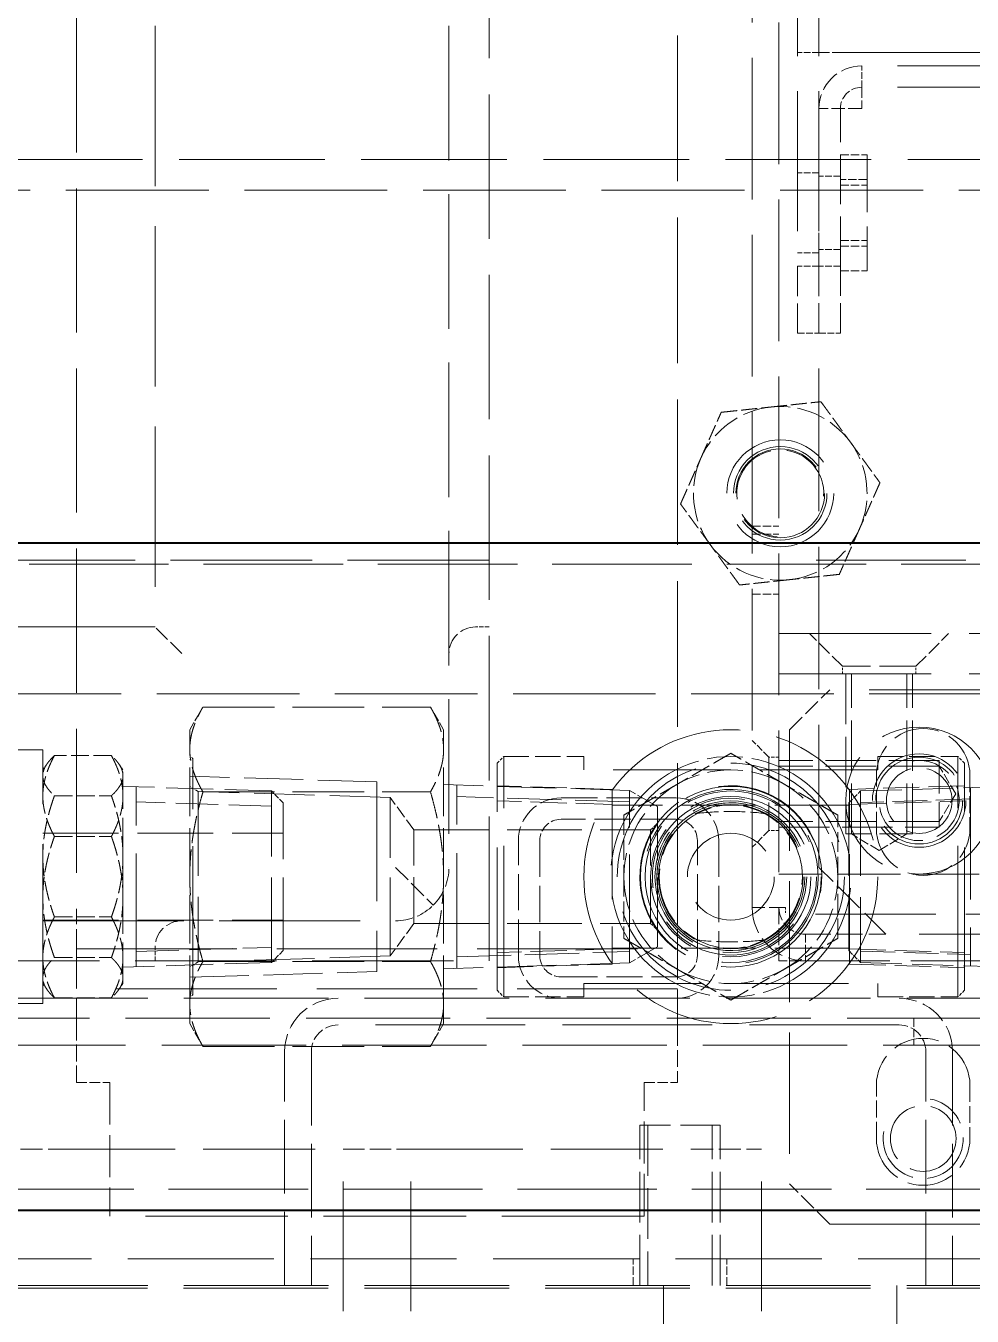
# Model space of a CAD drawing. Header units: millimetres. Extents: x 0 to 5945, y 0 to 4205.
# Drawn here: x 1754.9 to 1825.7, y 2318.9 to 2415.5 of the extents above; entities that cross this region are included whole.
import ezdxf

# ---------------------------------------------------------------- set-up
doc = ezdxf.new("R2010")
doc.units = ezdxf.units.MM
doc.header["$LTSCALE"] = 5
doc.linetypes.add('DASHED', pattern=[0.2067, 0.1654, -0.0413])
doc.layers.add('가려진 것(ISO)', color=2, linetype='DASHED', lineweight=18)
doc.layers.add('가시적인 것(ISO)', color=3, linetype='Continuous', lineweight=40)

msp = doc.modelspace()

# ---------------------------------------------------------------- linework, layer by layer
at = {"layer": '가려진 것(ISO)', "ltscale": 13.075485}
msp.add_line((1789.576, 2345.457), (1789.576, 2845.457), dxfattribs=at)
at = {"layer": '가려진 것(ISO)', "ltscale": 13.176859}
msp.add_line((1803.693, 2349.357), (1803.693, 2798.76), dxfattribs=at)
at = {"layer": '가려진 것(ISO)', "ltscale": 13.043166}
msp.add_line((1758.693, 2753.76), (1758.693, 2349.357), dxfattribs=at)
at = {"layer": '가려진 것(ISO)', "ltscale": 12.689198}
for p, q in [((1812.676, 2489.257), (1812.676, 2397.457)), ((1814.276, 2489.257), (1814.276, 2397.457))]:
    msp.add_line(p, q, dxfattribs=at)
at = {"layer": '가려진 것(ISO)', "ltscale": 12.820513}
for p, q in [((1809.276, 2349.457), (1809.276, 2455.457)), ((1811.276, 2455.457), (1811.276, 2349.457)), ((1789.576, 2375.457), (1524.576, 2375.457)), ((1524.576, 2345.457), (1789.576, 2345.457))]:
    msp.add_line(p, q, dxfattribs=at)
at = {"layer": '가려진 것(ISO)', "ltscale": 14.513788}
for p, q in [((1764.576, 2415.457), (1764.576, 2370.457)), ((1758.693, 2346.357), (1803.693, 2346.357)), ((1803.693, 2343.357), (1758.693, 2343.357))]:
    msp.add_line(p, q, dxfattribs=at)
at = {"layer": '가려진 것(ISO)', "ltscale": 12.191582}
msp.add_line((1786.576, 2415.457), (1786.576, 2352.457), dxfattribs=at)
at = {"layer": '가려진 것(ISO)', "ltscale": 0.609403}
for p, q in [((1814.276, 2413.457), (1812.676, 2413.457)), ((1817.476, 2410.857), (1817.476, 2412.457)), ((1814.276, 2404.457), (1812.676, 2404.457)), ((1815.876, 2404.207), (1814.276, 2404.207)), ((1815.876, 2398.707), (1814.276, 2398.707)), ((1814.276, 2398.457), (1812.676, 2398.457)), ((1814.276, 2397.457), (1812.676, 2397.457)), ((1815.876, 2397.457), (1814.276, 2397.457)), ((1812.676, 2392.457), (1814.276, 2392.457)), ((1814.276, 2392.457), (1815.876, 2392.457))]:
    msp.add_line(p, q, dxfattribs=at)
at = {"layer": '가려진 것(ISO)', "ltscale": 0.957305}
for p, q in [((1814.276, 2413.457), (1815.876, 2413.457)), ((1817.476, 2410.857), (1817.476, 2409.257))]:
    msp.add_line(p, q, dxfattribs=at)
at = {"layer": '가려진 것(ISO)', "ltscale": 13.739719}
msp.add_line((1815.876, 2413.457), (1872.676, 2413.457), dxfattribs=at)
at = {"layer": '가려진 것(ISO)', "ltscale": 12.965651}
for p, q in [((1871.076, 2412.457), (1817.476, 2412.457)), ((1871.076, 2410.857), (1817.476, 2410.857))]:
    msp.add_line(p, q, dxfattribs=at)
at = {"layer": '가려진 것(ISO)', "ltscale": 4.494984}
for p, q in [((1814.276, 2409.257), (1814.276, 2397.457)), ((1815.876, 2397.457), (1815.876, 2409.257))]:
    msp.add_line(p, q, dxfattribs=at)
at = {"layer": '가려진 것(ISO)', "ltscale": 1.218906}
msp.add_line((1817.476, 2409.257), (1814.276, 2409.257), dxfattribs=at)
at = {"layer": '가려진 것(ISO)', "ltscale": 13.194353}
msp.add_line((2036.376, 2405.457), (1586.376, 2405.457), dxfattribs=at)
at = {"layer": '가려진 것(ISO)', "ltscale": 0.761779}
for p, q in [((1815.876, 2405.807), (1817.876, 2405.807)), ((1817.876, 2403.957), (1815.876, 2403.957)), ((1815.876, 2403.524), (1817.876, 2403.524)), ((1815.876, 2399.39), (1817.876, 2399.39)), ((1815.876, 2398.957), (1817.876, 2398.957)), ((1815.876, 2397.107), (1817.876, 2397.107)), ((1809.276, 2378.007), (1811.276, 2378.007)), ((1809.276, 2377.407), (1811.276, 2377.407)), ((1809.276, 2372.907), (1811.276, 2372.907)), ((1813.276, 2347.457), (1813.276, 2345.457)), ((1811.276, 2345.457), (1813.276, 2345.457)), ((1821.376, 2341.157), (1821.376, 2339.157)), ((1800.376, 2321.157), (1800.376, 2323.157)), ((1807.376, 2321.157), (1807.376, 2323.157))]:
    msp.add_line(p, q, dxfattribs=at)
at = {"layer": '가려진 것(ISO)', "ltscale": 5.20579}
msp.add_line((1817.876, 2405.807), (1817.876, 2397.107), dxfattribs=at)
at = {"layer": '가려진 것(ISO)', "ltscale": 12.937192}
msp.add_line((1584.076, 2403.157), (2038.676, 2403.157), dxfattribs=at)
at = {"layer": '가려진 것(ISO)', "ltscale": 2.693548}
for p, q in [((1812.676, 2397.457), (1812.676, 2392.457)), ((1814.276, 2397.457), (1814.276, 2392.457)), ((1814.276, 2392.457), (1814.276, 2397.457)), ((1815.876, 2392.457), (1815.876, 2397.457)), ((1819.276, 2347.457), (1814.276, 2352.457))]:
    msp.add_line(p, q, dxfattribs=at)
at = {"layer": '가려진 것(ISO)', "ltscale": 12.901145}
for p, q in [((1814.276, 2352.457), (1814.276, 2392.457)), ((1551.376, 2365.457), (2071.376, 2365.457)), ((1801.193, 2326.357), (1761.193, 2326.357))]:
    msp.add_line(p, q, dxfattribs=at)
at = {"layer": '가려진 것(ISO)', "ltscale": 13.546203}
for p, q in [((1909.276, 2375.457), (1811.276, 2375.457)), ((1820.276, 2340.657), (1778.276, 2340.657))]:
    msp.add_line(p, q, dxfattribs=at)
at = {"layer": '가려진 것(ISO)', "ltscale": 12.631393}
for p, q in [((1856.976, 2375.157), (1713.376, 2375.157)), ((1713.376, 2328.357), (1856.976, 2328.357))]:
    msp.add_line(p, q, dxfattribs=at)
at = {"layer": '가려진 것(ISO)', "ltscale": 13.001935}
msp.add_line((1764.576, 2370.457), (1549.576, 2370.457), dxfattribs=at)
at = {"layer": '가려진 것(ISO)', "ltscale": 1.455164}
msp.add_line((1766.576, 2368.457), (1764.576, 2370.457), dxfattribs=at)
at = {"layer": '가려진 것(ISO)', "ltscale": 0.380839}
for p, q in [((1789.576, 2370.457), (1788.576, 2370.457)), ((1764.576, 2345.457), (1764.576, 2346.457))]:
    msp.add_line(p, q, dxfattribs=at)
at = {"layer": '가려진 것(ISO)', "ltscale": 13.788098}
for p, q in [((1811.276, 2369.957), (1868.276, 2369.957)), ((1811.276, 2366.957), (1868.276, 2366.957))]:
    msp.add_line(p, q, dxfattribs=at)
at = {"layer": '가려진 것(ISO)', "ltscale": 1.319787}
for p, q in [((1816.026, 2367.507), (1813.576, 2369.957)), ((1821.526, 2367.507), (1823.976, 2369.957))]:
    msp.add_line(p, q, dxfattribs=at)
at = {"layer": '가려진 것(ISO)', "ltscale": 3.290979}
for p, q in [((1821.526, 2367.507), (1816.026, 2367.507)), ((1810.526, 2360.707), (1810.526, 2355.207))]:
    msp.add_line(p, q, dxfattribs=at)
at = {"layer": '가려진 것(ISO)', "ltscale": 0.209417}
for p, q in [((1816.026, 2366.957), (1816.026, 2367.507)), ((1821.526, 2366.957), (1821.526, 2367.507))]:
    msp.add_line(p, q, dxfattribs=at)
at = {"layer": '가려진 것(ISO)', "ltscale": 4.571172}
for p, q in [((1816.276, 2366.957), (1816.276, 2354.957)), ((1816.709, 2354.957), (1816.709, 2366.957)), ((1820.843, 2354.957), (1820.843, 2366.957)), ((1821.276, 2354.957), (1821.276, 2366.957)), ((1823.276, 2360.457), (1811.276, 2360.457)), ((1823.276, 2360.024), (1811.276, 2360.024)), ((1823.276, 2355.89), (1811.276, 2355.89)), ((1811.276, 2355.457), (1823.276, 2355.457)), ((1800.876, 2321.157), (1800.876, 2333.157)), ((1801.475, 2333.157), (1801.475, 2321.157)), ((1806.277, 2321.157), (1806.277, 2333.157)), ((1806.876, 2321.157), (1806.876, 2333.157))]:
    msp.add_line(p, q, dxfattribs=at)
at = {"layer": '가려진 것(ISO)', "ltscale": 1.616089}
for p, q in [((1812.076, 2362.757), (1815.076, 2365.757)), ((1815.076, 2325.757), (1812.076, 2328.757))]:
    msp.add_line(p, q, dxfattribs=at)
at = {"layer": '가려진 것(ISO)', "ltscale": 14.271892}
for p, q in [((1874.076, 2365.757), (1815.076, 2365.757)), ((1815.076, 2325.757), (1874.076, 2325.757))]:
    msp.add_line(p, q, dxfattribs=at)
at = {"layer": '가려진 것(ISO)', "ltscale": 0.748431}
for p, q in [((1767.176, 2362.757), (1768.159, 2364.459)), ((1786.176, 2362.757), (1785.194, 2364.459)), ((1767.176, 2340.757), (1768.159, 2339.055)), ((1786.176, 2340.757), (1785.194, 2339.055))]:
    msp.add_line(p, q, dxfattribs=at)
at = {"layer": '가려진 것(ISO)', "ltscale": 6.489216}
for p, q in [((1768.159, 2364.459), (1785.194, 2364.459)), ((1768.159, 2358.108), (1785.194, 2358.108)), ((1768.159, 2345.406), (1785.194, 2345.406)), ((1768.159, 2339.055), (1785.194, 2339.055))]:
    msp.add_line(p, q, dxfattribs=at)
at = {"layer": '가려진 것(ISO)', "ltscale": 2.193953}
for p, q in [((1767.176, 2361.283), (1767.176, 2362.757)), ((1786.176, 2361.283), (1786.176, 2362.757)), ((1767.176, 2340.757), (1767.176, 2342.231)), ((1786.176, 2340.757), (1786.176, 2342.231))]:
    msp.add_line(p, q, dxfattribs=at)
at = {"layer": '가려진 것(ISO)', "ltscale": 0.673312}
for p, q in [((1810.526, 2360.707), (1809.276, 2361.957)), ((1810.526, 2355.207), (1809.276, 2353.957))]:
    msp.add_line(p, q, dxfattribs=at)
at = {"layer": '가려진 것(ISO)', "ltscale": 10.965973}
msp.add_line((1812.076, 2362.757), (1812.076, 2328.757), dxfattribs=at)
at = {"layer": '가려진 것(ISO)', "ltscale": 5.33305}
for p, q in [((1756.176, 2361.257), (1742.176, 2361.257)), ((1756.176, 2342.257), (1742.176, 2342.257))]:
    msp.add_line(p, q, dxfattribs=at)
at = {"layer": '가려진 것(ISO)', "ltscale": 14.438863}
msp.add_line((1756.176, 2342.257), (1756.176, 2361.257), dxfattribs=at)
at = {"layer": '가려진 것(ISO)', "ltscale": 4.388006}
for p, q in [((1767.176, 2351.757), (1767.176, 2361.283)), ((1786.176, 2351.757), (1786.176, 2361.283)), ((1767.176, 2342.231), (1767.176, 2351.757)), ((1786.176, 2342.231), (1786.176, 2351.757))]:
    msp.add_line(p, q, dxfattribs=at)
at = {"layer": '가려진 것(ISO)', "ltscale": 0.215226}
for p, q in [((1756.176, 2359.757), (1756.501, 2360.22)), ((1762.176, 2359.757), (1761.852, 2360.22)), ((1756.176, 2343.757), (1756.501, 2343.294)), ((1762.176, 2343.757), (1761.852, 2343.294))]:
    msp.add_line(p, q, dxfattribs=at)
at = {"layer": '가려진 것(ISO)', "ltscale": 1.625307}
for p, q in [((1761.31, 2360.826), (1757.043, 2360.826)), ((1757.043, 2357.813), (1761.31, 2357.813)), ((1757.043, 2354.771), (1761.31, 2354.771)), ((1757.043, 2348.743), (1761.31, 2348.743)), ((1757.043, 2345.702), (1761.31, 2345.702)), ((1757.043, 2342.688), (1761.31, 2342.688))]:
    msp.add_line(p, q, dxfattribs=at)
at = {"layer": '가려진 것(ISO)', "ltscale": 0.095135}
for p, q in [((1767.393, 2360.637), (1767.176, 2360.762)), ((1767.176, 2360.512), (1767.393, 2360.637)), ((1767.176, 2343.002), (1767.393, 2342.877)), ((1767.393, 2342.877), (1767.176, 2342.752))]:
    msp.add_line(p, q, dxfattribs=at)
at = {"layer": '가려진 것(ISO)', "ltscale": 13.496537}
msp.add_line((1767.393, 2342.877), (1767.393, 2360.637), dxfattribs=at)
at = {"layer": '가려진 것(ISO)', "ltscale": 0.269265}
for p, q in [((1790.176, 2360.257), (1790.676, 2360.757)), ((1825.176, 2360.257), (1824.676, 2360.757)), ((1801.676, 2355.257), (1802.176, 2355.757)), ((1801.676, 2348.257), (1802.176, 2347.757)), ((1790.176, 2343.257), (1790.676, 2342.757)), ((1825.176, 2343.257), (1824.676, 2342.757))]:
    msp.add_line(p, q, dxfattribs=at)
at = {"layer": '가려진 것(ISO)', "ltscale": 12.918983}
for p, q in [((1790.176, 2343.257), (1790.176, 2360.257)), ((1825.176, 2343.257), (1825.176, 2360.257))]:
    msp.add_line(p, q, dxfattribs=at)
at = {"layer": '가려진 것(ISO)', "ltscale": 13.678923}
for p, q in [((1790.676, 2342.757), (1790.676, 2360.757)), ((1824.676, 2342.757), (1824.676, 2360.757))]:
    msp.add_line(p, q, dxfattribs=at)
at = {"layer": '가려진 것(ISO)', "ltscale": 2.285536}
for p, q in [((1790.676, 2360.757), (1796.676, 2360.757)), ((1818.676, 2360.757), (1824.676, 2360.757)), ((1813.276, 2347.457), (1819.276, 2347.457)), ((1790.676, 2342.757), (1796.676, 2342.757)), ((1818.676, 2342.757), (1824.676, 2342.757))]:
    msp.add_line(p, q, dxfattribs=at)
at = {"layer": '가려진 것(ISO)', "ltscale": 1.63144}
for p, q in [((1796.676, 2360.757), (1796.676, 2359.757)), ((1818.676, 2359.757), (1818.676, 2360.757)), ((1796.676, 2343.757), (1796.676, 2342.757)), ((1818.676, 2342.757), (1818.676, 2343.757))]:
    msp.add_line(p, q, dxfattribs=at)
at = {"layer": '가려진 것(ISO)', "ltscale": 0.285604}
for p, q in [((1811.276, 2360.707), (1810.526, 2360.707)), ((1811.276, 2355.207), (1810.526, 2355.207))]:
    msp.add_line(p, q, dxfattribs=at)
at = {"layer": '가려진 것(ISO)', "ltscale": 2.991791}
for p, q in [((1823.276, 2360.457), (1823.276, 2355.457)), ((1821.276, 2354.957), (1816.276, 2354.957))]:
    msp.add_line(p, q, dxfattribs=at)
at = {"layer": '가려진 것(ISO)', "ltscale": 0.918509}
for p, q in [((1824.518, 2357.957), (1823.276, 2360.024)), ((1824.518, 2357.957), (1823.276, 2355.89)), ((1818.776, 2353.715), (1816.709, 2354.957)), ((1818.776, 2353.715), (1820.843, 2354.957))]:
    msp.add_line(p, q, dxfattribs=at)
at = {"layer": '가려진 것(ISO)', "ltscale": 2.178504}
msp.add_line((1762.176, 2357.798), (1762.176, 2359.757), dxfattribs=at)
at = {"layer": '가려진 것(ISO)', "ltscale": 5.338241}
for p, q in [((1781.183, 2358.851), (1767.176, 2359.288)), ((1767.176, 2344.226), (1781.183, 2344.663))]:
    msp.add_line(p, q, dxfattribs=at)
at = {"layer": '가려진 것(ISO)', "ltscale": 10.643445}
for p, q in [((1818.676, 2359.757), (1796.676, 2359.757)), ((1796.676, 2343.757), (1818.676, 2343.757))]:
    msp.add_line(p, q, dxfattribs=at)
at = {"layer": '가려진 것(ISO)', "ltscale": 1.523657}
for p, q in [((1818.576, 2355.357), (1818.576, 2359.357)), ((1825.576, 2359.357), (1825.576, 2355.357)), ((1811.276, 2349.457), (1811.276, 2345.457)), ((1758.693, 2336.357), (1758.693, 2340.357)), ((1803.693, 2340.357), (1803.693, 2336.357)), ((1818.576, 2332.157), (1818.576, 2336.157)), ((1825.576, 2336.157), (1825.576, 2332.157))]:
    msp.add_line(p, q, dxfattribs=at)
at = {"layer": '가려진 것(ISO)', "ltscale": 4.236643}
for p, q in [((1773.293, 2358.176), (1762.176, 2358.523)), ((1773.293, 2345.338), (1762.176, 2344.991))]:
    msp.add_line(p, q, dxfattribs=at)
at = {"layer": '가려진 것(ISO)', "ltscale": 10.236016}
msp.add_line((1763.172, 2345.022), (1763.172, 2358.492), dxfattribs=at)
at = {"layer": '가려진 것(ISO)', "ltscale": 0.280172}
for p, q in [((1767.814, 2358.139), (1767.176, 2358.507)), ((1767.814, 2345.375), (1767.176, 2345.007))]:
    msp.add_line(p, q, dxfattribs=at)
at = {"layer": '가려진 것(ISO)', "ltscale": 7.637754}
msp.add_line((1767.814, 2358.139), (1767.814, 2345.375), dxfattribs=at)
at = {"layer": '가려진 것(ISO)', "ltscale": 5.473933}
for p, q in [((1782.176, 2357.691), (1767.814, 2358.139)), ((1782.176, 2345.823), (1767.814, 2345.375))]:
    msp.add_line(p, q, dxfattribs=at)
at = {"layer": '가려진 것(ISO)', "ltscale": 7.6816}
for p, q in [((1773.293, 2345.338), (1773.293, 2358.176)), ((1773.293, 2345.338), (1773.293, 2358.176)), ((1817.394, 2358.176), (1817.394, 2345.338))]:
    msp.add_line(p, q, dxfattribs=at)
at = {"layer": '가려진 것(ISO)', "ltscale": 0.475913}
for p, q in [((1774.176, 2357.292), (1773.293, 2358.176)), ((1816.51, 2357.292), (1817.394, 2358.176)), ((1774.176, 2346.222), (1773.293, 2345.338)), ((1816.51, 2346.222), (1817.394, 2345.338))]:
    msp.add_line(p, q, dxfattribs=at)
at = {"layer": '가려진 것(ISO)', "ltscale": 10.782126}
msp.add_line((1781.183, 2358.851), (1781.183, 2344.663), dxfattribs=at)
at = {"layer": '가려진 것(ISO)', "ltscale": 5.301508}
for p, q in [((1800.087, 2358.213), (1786.176, 2358.648)), ((1800.087, 2345.301), (1786.176, 2344.866))]:
    msp.add_line(p, q, dxfattribs=at)
at = {"layer": '가려진 것(ISO)', "ltscale": 10.42588}
msp.add_line((1787.17, 2344.897), (1787.17, 2358.617), dxfattribs=at)
at = {"layer": '가려진 것(ISO)', "ltscale": 3.280626}
for p, q in [((1798.784, 2358.297), (1790.176, 2358.566)), ((1825.176, 2358.566), (1816.568, 2358.297)), ((1798.784, 2357.168), (1790.176, 2357.437)), ((1816.568, 2357.168), (1825.176, 2357.437)), ((1798.784, 2346.347), (1790.176, 2346.078)), ((1816.568, 2346.347), (1825.176, 2346.078)), ((1790.176, 2344.948), (1798.784, 2345.217)), ((1816.568, 2345.217), (1825.176, 2344.948))]:
    msp.add_line(p, q, dxfattribs=at)
at = {"layer": '가려진 것(ISO)', "ltscale": 9.939491}
for p, q in [((1798.784, 2358.297), (1798.784, 2345.217)), ((1816.568, 2345.217), (1816.568, 2358.297))]:
    msp.add_line(p, q, dxfattribs=at)
at = {"layer": '가려진 것(ISO)', "ltscale": 9.812984}
msp.add_line((1800.087, 2345.301), (1800.087, 2358.213), dxfattribs=at)
at = {"layer": '가려진 것(ISO)', "ltscale": 0.919044}
for p, q in [((1802.176, 2357.007), (1800.087, 2358.213)), ((1802.176, 2346.507), (1800.087, 2345.301))]:
    msp.add_line(p, q, dxfattribs=at)
at = {"layer": '가려진 것(ISO)', "ltscale": 3.728222}
for p, q in [((1817.394, 2358.176), (1827.176, 2358.481)), ((1817.394, 2345.338), (1827.176, 2345.033))]:
    msp.add_line(p, q, dxfattribs=at)
at = {"layer": '가려진 것(ISO)', "ltscale": 10.14577}
msp.add_line((1825.613, 2358.432), (1825.613, 2345.082), dxfattribs=at)
at = {"layer": '가려진 것(ISO)', "ltscale": 3.19125}
for p, q in [((1762.176, 2350.236), (1762.176, 2357.798)), ((1762.176, 2344.195), (1762.176, 2350.236))]:
    msp.add_line(p, q, dxfattribs=at)
at = {"layer": '가려진 것(ISO)', "ltscale": 3.857396}
for p, q in [((1773.293, 2357.046), (1763.172, 2357.362)), ((1763.172, 2346.152), (1773.293, 2346.468))]:
    msp.add_line(p, q, dxfattribs=at)
at = {"layer": '가려진 것(ISO)', "ltscale": 6.624164}
for p, q in [((1774.176, 2346.222), (1774.176, 2357.292)), ((1816.51, 2357.292), (1816.51, 2346.222))]:
    msp.add_line(p, q, dxfattribs=at)
at = {"layer": '가려진 것(ISO)', "ltscale": 7.101128}
msp.add_line((1782.176, 2345.823), (1782.176, 2357.691), dxfattribs=at)
at = {"layer": '가려진 것(ISO)', "ltscale": 1.145863}
for p, q in [((1783.945, 2355.257), (1782.176, 2357.691)), ((1783.945, 2348.257), (1782.176, 2345.823))]:
    msp.add_line(p, q, dxfattribs=at)
at = {"layer": '가려진 것(ISO)', "ltscale": 4.922776}
for p, q in [((1800.087, 2357.357), (1787.17, 2357.76)), ((1787.17, 2345.754), (1800.087, 2346.157))]:
    msp.add_line(p, q, dxfattribs=at)
at = {"layer": '가려진 것(ISO)', "ltscale": 3.275978}
for p, q in [((1794.976, 2357.657), (1803.576, 2357.657)), ((1803.576, 2356.057), (1794.976, 2356.057)), ((1791.776, 2345.857), (1791.776, 2354.457)), ((1793.376, 2354.457), (1793.376, 2345.857)), ((1805.176, 2345.857), (1805.176, 2354.457)), ((1806.776, 2354.457), (1806.776, 2345.857)), ((1794.976, 2344.257), (1803.576, 2344.257))]:
    msp.add_line(p, q, dxfattribs=at)
at = {"layer": '가려진 것(ISO)', "ltscale": 6.774525}
for p, q in [((1816.568, 2357.117), (1798.784, 2357.117)), ((1816.568, 2346.398), (1798.784, 2346.398))]:
    msp.add_line(p, q, dxfattribs=at)
at = {"layer": '가려진 것(ISO)', "ltscale": 3.132526}
for p, q in [((1825.613, 2357.576), (1817.394, 2357.319)), ((1817.394, 2346.195), (1825.613, 2345.938))]:
    msp.add_line(p, q, dxfattribs=at)
at = {"layer": '가려진 것(ISO)', "ltscale": 6.28287}
msp.add_line((1802.176, 2346.507), (1802.176, 2357.007), dxfattribs=at)
at = {"layer": '가려진 것(ISO)', "ltscale": 4.188547}
for p, q in [((1783.945, 2348.257), (1783.945, 2355.257)), ((1801.676, 2348.257), (1801.676, 2355.257))]:
    msp.add_line(p, q, dxfattribs=at)
at = {"layer": '가려진 것(ISO)', "ltscale": 6.754637}
for p, q in [((1783.945, 2355.257), (1801.676, 2355.257)), ((1783.945, 2348.257), (1801.676, 2348.257))]:
    msp.add_line(p, q, dxfattribs=at)
at = {"layer": '가려진 것(ISO)', "ltscale": 6.856808}
for p, q in [((1756.176, 2355.007), (1774.176, 2355.007)), ((1756.176, 2348.507), (1774.176, 2348.507))]:
    msp.add_line(p, q, dxfattribs=at)
at = {"layer": '가려진 것(ISO)', "ltscale": 1.612181}
msp.add_line((1782.576, 2352.457), (1785.405, 2349.629), dxfattribs=at)
at = {"layer": '가려진 것(ISO)', "ltscale": 5.71399}
msp.add_line((1826.276, 2351.957), (1811.276, 2351.957), dxfattribs=at)
at = {"layer": '가려진 것(ISO)', "ltscale": 1.795034}
for p, q in [((1758.693, 2346.357), (1758.693, 2349.357)), ((1803.693, 2346.357), (1803.693, 2349.357))]:
    msp.add_line(p, q, dxfattribs=at)
at = {"layer": '가려진 것(ISO)', "ltscale": 1.495845}
msp.add_line((1811.776, 2349.457), (1809.276, 2349.457), dxfattribs=at)
at = {"layer": '가려진 것(ISO)', "ltscale": 0.19037}
msp.add_line((1811.776, 2349.457), (1811.776, 2348.957), dxfattribs=at)
at = {"layer": '가려진 것(ISO)', "ltscale": 12.782319}
msp.add_line((1531.576, 2348.457), (1782.576, 2348.457), dxfattribs=at)
at = {"layer": '가려진 것(ISO)', "ltscale": 10.885341}
msp.add_line((1834.276, 2348.957), (1811.776, 2348.957), dxfattribs=at)
at = {"layer": '가려진 것(ISO)', "ltscale": 12.094824}
msp.add_line((1869.276, 2347.457), (1819.276, 2347.457), dxfattribs=at)
at = {"layer": '가려진 것(ISO)', "ltscale": 3.590168}
for p, q in [((1758.693, 2346.357), (1758.693, 2340.357)), ((1803.693, 2340.357), (1803.693, 2346.357)), ((1806.876, 2333.157), (1800.876, 2333.157))]:
    msp.add_line(p, q, dxfattribs=at)
at = {"layer": '가려진 것(ISO)', "ltscale": 7.618686}
msp.add_line((1813.276, 2345.457), (1833.276, 2345.457), dxfattribs=at)
at = {"layer": '가려진 것(ISO)', "ltscale": 1.012646}
msp.add_line((1762.176, 2343.757), (1762.176, 2344.195), dxfattribs=at)
at = {"layer": '가려진 것(ISO)', "ltscale": 13.086061}
for p, q in [((2115.676, 2342.657), (1507.076, 2342.657)), ((2115.676, 2321.157), (1507.076, 2321.157))]:
    msp.add_line(p, q, dxfattribs=at)
at = {"layer": '가려진 것(ISO)', "ltscale": 13.062409}
for p, q in [((1667.876, 2341.157), (1829.876, 2341.157)), ((1829.876, 2339.157), (1667.876, 2339.157))]:
    msp.add_line(p, q, dxfattribs=at)
at = {"layer": '가려진 것(ISO)', "ltscale": 6.666338}
for p, q in [((1774.276, 2321.157), (1774.276, 2338.657)), ((1776.276, 2338.657), (1776.276, 2321.157)), ((1822.276, 2321.157), (1822.276, 2338.657)), ((1824.276, 2338.657), (1824.276, 2321.157))]:
    msp.add_line(p, q, dxfattribs=at)
at = {"layer": '가려진 것(ISO)', "ltscale": 0.952248}
for p, q in [((1758.693, 2336.357), (1761.193, 2336.357)), ((1801.193, 2336.357), (1803.693, 2336.357))]:
    msp.add_line(p, q, dxfattribs=at)
at = {"layer": '가려진 것(ISO)', "ltscale": 3.809293}
for p, q in [((1761.193, 2336.357), (1761.193, 2326.357)), ((1801.193, 2326.357), (1801.193, 2336.357))]:
    msp.add_line(p, q, dxfattribs=at)
at = {"layer": '가려진 것(ISO)', "ltscale": 2.009241}
msp.add_line((1752.423, 2331.357), (1757.698, 2331.357), dxfattribs=at)
at = {"layer": '가려진 것(ISO)', "ltscale": 10.137881}
for p, q in [((1757.698, 2331.357), (1778.653, 2331.357)), ((1783.733, 2331.357), (1804.688, 2331.357))]:
    msp.add_line(p, q, dxfattribs=at)
at = {"layer": '가려진 것(ISO)', "ltscale": 1.935072}
msp.add_line((1778.653, 2331.357), (1783.733, 2331.357), dxfattribs=at)
at = {"layer": '가려진 것(ISO)', "ltscale": 11.740042}
for p, q in [((1778.653, 2294.957), (1778.653, 2331.357)), ((1783.733, 2294.957), (1783.733, 2331.357)), ((1809.97, 2294.957), (1809.97, 2331.357))]:
    msp.add_line(p, q, dxfattribs=at)
at = {"layer": '가려진 것(ISO)', "ltscale": 2.011831}
msp.add_line((1804.688, 2331.357), (1809.97, 2331.357), dxfattribs=at)
at = {"layer": '가려진 것(ISO)', "ltscale": 13.223674}
msp.add_line((1666.876, 2323.157), (1830.876, 2323.157), dxfattribs=at)
at = {"layer": '가려진 것(ISO)', "ltscale": 13.094662}
msp.add_line((2115.876, 2320.957), (1506.876, 2320.957), dxfattribs=at)
at = {"layer": '가려진 것(ISO)', "ltscale": 11.341074}
for p, q in [((1802.639, 2321.157), (1802.639, 2297.715)), ((1820.114, 2321.157), (1820.114, 2297.715))]:
    msp.add_line(p, q, dxfattribs=at)
at = {"layer": '가려진 것(ISO)', "ltscale": 12.159042}
for centre, radius in [((1811.376, 2380.457), 4), ((1807.676, 2351.757), 6)]:
    msp.add_circle(centre, radius, dxfattribs=at)
at = {"layer": '가려진 것(ISO)', "ltscale": 12.159293}
msp.add_circle((1811.376, 2380.457), 4, dxfattribs=at)
at = {"layer": '가려진 것(ISO)', "ltscale": 10.639162}
for centre in [(1811.376, 2380.457), (1821.776, 2357.457)]:
    msp.add_circle(centre, 3.5, dxfattribs=at)
at = {"layer": '가려진 것(ISO)', "ltscale": 10.102645}
msp.add_circle((1811.376, 2380.457), 3.324, dxfattribs=at)
at = {"layer": '가려진 것(ISO)', "ltscale": 11.145789}
msp.add_circle((1821.776, 2357.457), 5.5, dxfattribs=at)
at = {"layer": '가려진 것(ISO)', "ltscale": 13.374947}
msp.add_circle((1807.676, 2351.757), 11, dxfattribs=at)
at = {"layer": '가려진 것(ISO)', "ltscale": 12.918983}
msp.add_circle((1807.676, 2351.757), 8.5, dxfattribs=at)
at = {"layer": '가려진 것(ISO)', "ltscale": 9.879222}
for centre in [(1821.776, 2357.457), (1807.676, 2351.757)]:
    msp.add_circle(centre, 3.25, dxfattribs=at)
at = {"layer": '가려진 것(ISO)', "ltscale": 5.88435}
for centre in [(1821.776, 2357.457), (1822.076, 2332.157)]:
    msp.add_circle(centre, 2.458, dxfattribs=at)
at = {"layer": '가려진 것(ISO)', "ltscale": 13.710977}
msp.add_circle((1807.676, 2351.757), 6.766, dxfattribs=at)
at = {"layer": '가려진 것(ISO)', "ltscale": 13.007679}
msp.add_circle((1807.676, 2351.757), 6.419, dxfattribs=at)
at = {"layer": '가려진 것(ISO)', "ltscale": 11.509544}
msp.add_circle((1807.676, 2351.757), 5.679, dxfattribs=at)
at = {"layer": '가려진 것(ISO)', "ltscale": 11.217087}
msp.add_circle((1807.676, 2351.757), 5.535, dxfattribs=at)
at = {"layer": '가려진 것(ISO)', "ltscale": 10.964417}
msp.add_circle((1807.676, 2351.757), 5.41, dxfattribs=at)
at = {"layer": '가려진 것(ISO)', "ltscale": 1.91471}
for centre, start, end in [((1817.476, 2409.257), 90, 180), ((1794.976, 2354.457), 90, 180), ((1803.576, 2354.457), 0, 90), ((1794.976, 2345.857), 180, 270), ((1803.576, 2345.857), 270, 0)]:
    msp.add_arc(centre, 3.2, start, end, dxfattribs=at)
at = {"layer": '가려진 것(ISO)', "ltscale": 0.957305}
for centre, start, end in [((1817.476, 2409.257), 90, 180), ((1794.976, 2354.457), 90, 180), ((1803.576, 2354.457), 0, 90), ((1794.976, 2345.857), 180, 270), ((1803.576, 2345.857), 270, 0)]:
    msp.add_arc(centre, 1.6, start, end, dxfattribs=at)
at = {"layer": '가려진 것(ISO)', "ltscale": 2.592872}
for start, end in [(96.07787, 156.07787), (36.07787, 96.07787), (336.07787, 36.07787), (156.07787, 216.07787), (276.07787, 336.07787), (216.07787, 276.07787)]:
    msp.add_arc((1811.376, 2380.457), 6.5, start, end, dxfattribs=at)
at = {"layer": '가려진 것(ISO)', "ltscale": 5.844857}
msp.add_arc((1811.376, 2380.457), 3.256, 356.07787, 266.07787, dxfattribs=at)
at = {"layer": '가려진 것(ISO)', "ltscale": 1.455164}
for centre in [(1788.576, 2368.457), (1766.576, 2346.457)]:
    msp.add_arc(centre, 2, 90, 180, dxfattribs=at)
at = {"layer": '가려진 것(ISO)', "ltscale": 4.188547}
for centre, start, end in [((1822.076, 2359.357), 0, 180), ((1822.076, 2355.357), 180, 0), ((1822.076, 2336.157), 0, 180), ((1822.076, 2332.157), 180, 0)]:
    msp.add_arc(centre, 3.5, start, end, dxfattribs=at)
at = {"layer": '가려진 것(ISO)', "ltscale": 3.262981}
for start, end in [(62.73396, 117.26604), (242.73396, 297.26604)]:
    msp.add_arc((1807.676, 2351.757), 9, start, end, dxfattribs=at)
at = {"layer": '가려진 것(ISO)', "ltscale": 5.385303}
for centre, start, end in [((1821.776, 2357.457), 190, 100), ((1822.076, 2332.157), 170, 80)]:
    msp.add_arc(centre, 3, start, end, dxfattribs=at)
at = {"layer": '가려진 것(ISO)', "ltscale": 10.880455}
for start, end in [(117.26604, 242.73396), (297.26604, 62.73396)]:
    msp.add_arc((1807.676, 2351.757), 9, start, end, dxfattribs=at)
at = {"layer": '가려진 것(ISO)', "ltscale": 3.19125}
for start, end in [(60, 120), (120, 180), (0, 60), (180, 240), (300, 0), (240, 300)]:
    msp.add_arc((1807.676, 2351.757), 8, start, end, dxfattribs=at)
at = {"layer": '가려진 것(ISO)', "ltscale": 15.522505}
msp.add_arc((1807.676, 2351.757), 6.809, 350, 260, dxfattribs=at)
at = {"layer": '가려진 것(ISO)', "ltscale": 14.909237}
msp.add_arc((1807.676, 2351.757), 6.54, 280, 190, dxfattribs=at)
at = {"layer": '가려진 것(ISO)', "ltscale": 13.392911}
msp.add_arc((1807.676, 2351.757), 5.875, 80, 350, dxfattribs=at)
at = {"layer": '가려진 것(ISO)', "ltscale": 12.618623}
msp.add_arc((1807.676, 2351.757), 5.535, 80, 350, dxfattribs=at)
at = {"layer": '가려진 것(ISO)', "ltscale": 1.981463}
for start, end in [(62.19516, 117.80484), (242.19516, 297.80484)]:
    msp.add_arc((1807.676, 2351.757), 5.359, start, end, dxfattribs=at)
at = {"layer": '가려진 것(ISO)', "ltscale": 5.050399}
for radius, start, end in [(5.36, 117.80484, 242.19516), (5.359, 297.80484, 62.19516)]:
    msp.add_arc((1807.676, 2351.757), radius, start, end, dxfattribs=at)
at = {"layer": '가려진 것(ISO)', "ltscale": 1.612181}
for start, end in [(315, 0), (270, 315)]:
    msp.add_arc((1782.576, 2352.457), 4, start, end, dxfattribs=at)
at = {"layer": '가려진 것(ISO)', "ltscale": 2.393412}
for centre, start, end in [((1813.276, 2349.457), 180, 270), ((1778.276, 2338.657), 90, 180), ((1820.276, 2338.657), 0, 90)]:
    msp.add_arc(centre, 4, start, end, dxfattribs=at)
at = {"layer": '가려진 것(ISO)', "ltscale": 1.196656}
for centre, start, end in [((1813.276, 2349.457), 180, 270), ((1778.276, 2338.657), 90, 180), ((1820.276, 2338.657), 0, 90)]:
    msp.add_arc(centre, 2, start, end, dxfattribs=at)
at = {"layer": '가려진 것(ISO)', "ltscale": 1.451393}
for points in [[(1810.688, 2386.92), (1812.42, 2387.105), (1814.42, 2387.318)], [(1814.42, 2387.318), (1815.604, 2385.692), (1816.63, 2384.285)], [(1805.435, 2383.093), (1806.141, 2384.685), (1806.957, 2386.523)], [(1806.957, 2386.523), (1808.956, 2386.736), (1810.688, 2386.92)], [(1816.63, 2384.285), (1817.656, 2382.877), (1818.84, 2381.252)], [(1803.913, 2379.662), (1804.729, 2381.501), (1805.435, 2383.093)], [(1818.84, 2381.252), (1818.024, 2379.413), (1817.318, 2377.821)], [(1806.123, 2376.629), (1805.097, 2378.037), (1803.913, 2379.662)], [(1817.318, 2377.821), (1816.612, 2376.229), (1815.796, 2374.391)], [(1808.333, 2373.596), (1807.149, 2375.222), (1806.123, 2376.629)], [(1812.065, 2373.994), (1810.333, 2373.809), (1808.333, 2373.596)], [(1815.796, 2374.391), (1813.797, 2374.178), (1812.065, 2373.994)]]:
    msp.add_rational_spline(points, [1, 1.0379548493, 1], degree=2, dxfattribs=at)
at = {"layer": '가려진 것(ISO)', "ltscale": 2.456272}
for points, weights in [([(1767.176, 2361.283), (1767.176, 2362.757), (1768.159, 2364.459)], [1, 1.04114207867, 1.00615079326]), ([(1785.194, 2364.459), (1786.176, 2362.757), (1786.176, 2361.283)], [1.00615079326, 1.04114207867, 1]), ([(1768.159, 2358.108), (1767.176, 2359.81), (1767.176, 2361.283)], [1.00615079326, 1.04114207867, 1]), ([(1786.176, 2361.283), (1786.176, 2359.81), (1785.194, 2358.108)], [1, 1.04114207867, 1.00615079326]), ([(1767.176, 2351.757), (1767.176, 2354.704), (1768.159, 2358.108)], [1, 1.04114207867, 1.00615079326]), ([(1785.194, 2358.108), (1786.176, 2354.704), (1786.176, 2351.757)], [1.00615079326, 1.04114207867, 1]), ([(1768.159, 2345.406), (1767.176, 2348.81), (1767.176, 2351.757)], [1.00615079326, 1.04114207867, 1]), ([(1786.176, 2351.757), (1786.176, 2348.81), (1785.194, 2345.406)], [1, 1.04114207867, 1.00615079326]), ([(1767.176, 2342.231), (1767.176, 2343.704), (1768.159, 2345.406)], [1, 1.04114207867, 1.00615079326]), ([(1785.194, 2345.406), (1786.176, 2343.704), (1786.176, 2342.231)], [1.00615079326, 1.04114207867, 1]), ([(1768.159, 2339.055), (1767.176, 2340.757), (1767.176, 2342.231)], [1.00615079326, 1.04114207867, 1]), ([(1786.176, 2342.231), (1786.176, 2340.757), (1785.194, 2339.055)], [1, 1.04114207867, 1.00615079326])]:
    msp.add_rational_spline(points, weights, degree=2, dxfattribs=at)
at = {"layer": '가려진 것(ISO)', "ltscale": 1.798815}
for points, weights in [([(1807.676, 2360.995), (1805.533, 2359.757), (1803.676, 2358.685)], [1.01001874936, 1.04314139574, 1]), ([(1811.676, 2358.685), (1809.82, 2359.757), (1807.676, 2360.995)], [1, 1.04314139574, 1.01001874936]), ([(1756.176, 2357.798), (1756.176, 2359.204), (1757.043, 2360.826)], [1, 1.04314139574, 1.01001874936]), ([(1757.043, 2360.826), (1756.176, 2360.019), (1756.176, 2359.319)], [1.01001874936, 1.04314139574, 1]), ([(1761.31, 2360.826), (1762.176, 2359.204), (1762.176, 2357.798)], [1.01001874936, 1.04314139574, 1]), ([(1762.176, 2359.319), (1762.176, 2360.019), (1761.31, 2360.826)], [1, 1.04314139574, 1.01001874936]), ([(1756.176, 2359.319), (1756.176, 2358.62), (1757.043, 2357.813)], [1, 1.04314139574, 1.01001874936]), ([(1761.31, 2357.813), (1762.176, 2358.62), (1762.176, 2359.319)], [1.01001874936, 1.04314139574, 1]), ([(1803.676, 2358.685), (1801.82, 2357.613), (1799.676, 2356.376)], [1, 1.04314139574, 1.01001874936]), ([(1815.676, 2356.376), (1813.533, 2357.613), (1811.676, 2358.685)], [1.01001874936, 1.04314139574, 1]), ([(1757.043, 2357.813), (1756.176, 2355.382), (1756.176, 2353.278)], [1.01001874936, 1.04314139574, 1]), ([(1757.043, 2354.771), (1756.176, 2356.393), (1756.176, 2357.798)], [1.01001874936, 1.04314139574, 1]), ([(1762.176, 2353.278), (1762.176, 2355.382), (1761.31, 2357.813)], [1, 1.04314139574, 1.01001874936]), ([(1762.176, 2357.798), (1762.176, 2356.393), (1761.31, 2354.771)], [1, 1.04314139574, 1.01001874936]), ([(1799.676, 2356.376), (1799.676, 2353.901), (1799.676, 2351.757)], [1.01001874936, 1.04314139574, 1]), ([(1815.676, 2351.757), (1815.676, 2353.901), (1815.676, 2356.376)], [1, 1.04314139574, 1.01001874936]), ([(1756.176, 2350.236), (1756.176, 2352.341), (1757.043, 2354.771)], [1, 1.04314139574, 1.01001874936]), ([(1761.31, 2354.771), (1762.176, 2352.341), (1762.176, 2350.236)], [1.01001874936, 1.04314139574, 1]), ([(1756.176, 2353.278), (1756.176, 2351.173), (1757.043, 2348.743)], [1, 1.04314139574, 1.01001874936]), ([(1761.31, 2348.743), (1762.176, 2351.173), (1762.176, 2353.278)], [1.01001874936, 1.04314139574, 1]), ([(1799.676, 2351.757), (1799.676, 2349.613), (1799.676, 2347.138)], [1, 1.04314139574, 1.01001874936]), ([(1815.676, 2347.138), (1815.676, 2349.613), (1815.676, 2351.757)], [1.01001874936, 1.04314139574, 1]), ([(1757.043, 2345.702), (1756.176, 2348.132), (1756.176, 2350.236)], [1.01001874936, 1.04314139574, 1]), ([(1762.176, 2350.236), (1762.176, 2348.132), (1761.31, 2345.702)], [1, 1.04314139574, 1.01001874936]), ([(1757.043, 2348.743), (1756.176, 2347.121), (1756.176, 2345.716)], [1.01001874936, 1.04314139574, 1]), ([(1762.176, 2345.716), (1762.176, 2347.121), (1761.31, 2348.743)], [1, 1.04314139574, 1.01001874936]), ([(1799.676, 2347.138), (1801.82, 2345.901), (1803.676, 2344.829)], [1.01001874936, 1.04314139574, 1]), ([(1811.676, 2344.829), (1813.533, 2345.901), (1815.676, 2347.138)], [1, 1.04314139574, 1.01001874936]), ([(1756.176, 2345.716), (1756.176, 2344.31), (1757.043, 2342.688)], [1, 1.04314139574, 1.01001874936]), ([(1756.176, 2344.195), (1756.176, 2344.894), (1757.043, 2345.702)], [1, 1.04314139574, 1.01001874936]), ([(1761.31, 2342.688), (1762.176, 2344.31), (1762.176, 2345.716)], [1.01001874936, 1.04314139574, 1]), ([(1761.31, 2345.702), (1762.176, 2344.894), (1762.176, 2344.195)], [1.01001874936, 1.04314139574, 1]), ([(1803.676, 2344.829), (1805.533, 2343.757), (1807.676, 2342.519)], [1, 1.04314139574, 1.01001874936]), ([(1807.676, 2342.519), (1809.82, 2343.757), (1811.676, 2344.829)], [1.01001874936, 1.04314139574, 1]), ([(1757.043, 2342.688), (1756.176, 2343.495), (1756.176, 2344.195)], [1.01001874936, 1.04314139574, 1]), ([(1762.176, 2344.195), (1762.176, 2343.495), (1761.31, 2342.688)], [1, 1.04314139574, 1.01001874936])]:
    msp.add_rational_spline(points, weights, degree=2, dxfattribs=at)
at = {"layer": '가려진 것(ISO)', "ltscale": 1.924761}
for points, knots in [([(1805.176, 2356.498), (1806.019, 2356.595), (1806.876, 2356.638), (1807.676, 2356.638), (1808.391, 2356.638), (1809.167, 2356.603), (1810.01, 2356.516), (1810.093, 2356.507), (1810.176, 2356.498)], [-0.2400525, -0.2400525, -0.2400525, -0.2400525, 0, 0, 0, 0.2142926, 0.2142926, 0.2378353, 0.2378353, 0.2378353, 0.2378353]), ([(1810.176, 2347.016), (1810.093, 2347.007), (1810.01, 2346.998), (1809.167, 2346.911), (1808.391, 2346.876), (1806.876, 2346.876), (1806.019, 2346.919), (1805.176, 2347.016)], [2.1739854, 2.1739854, 2.1739854, 2.1739854, 2.1975281, 2.1975281, 2.4118207, 2.4118207, 2.6518732, 2.6518732, 2.6518732, 2.6518732])]:
    msp.add_open_spline(points, degree=3, knots=knots, dxfattribs=at)
at = {"layer": '가시적인 것(ISO)'}
for p, q in [((1713.376, 2376.757), (1856.976, 2376.757)), ((1856.976, 2326.757), (1713.376, 2326.757))]:
    msp.add_line(p, q, dxfattribs=at)

doc.saveas('drawing.dxf')
